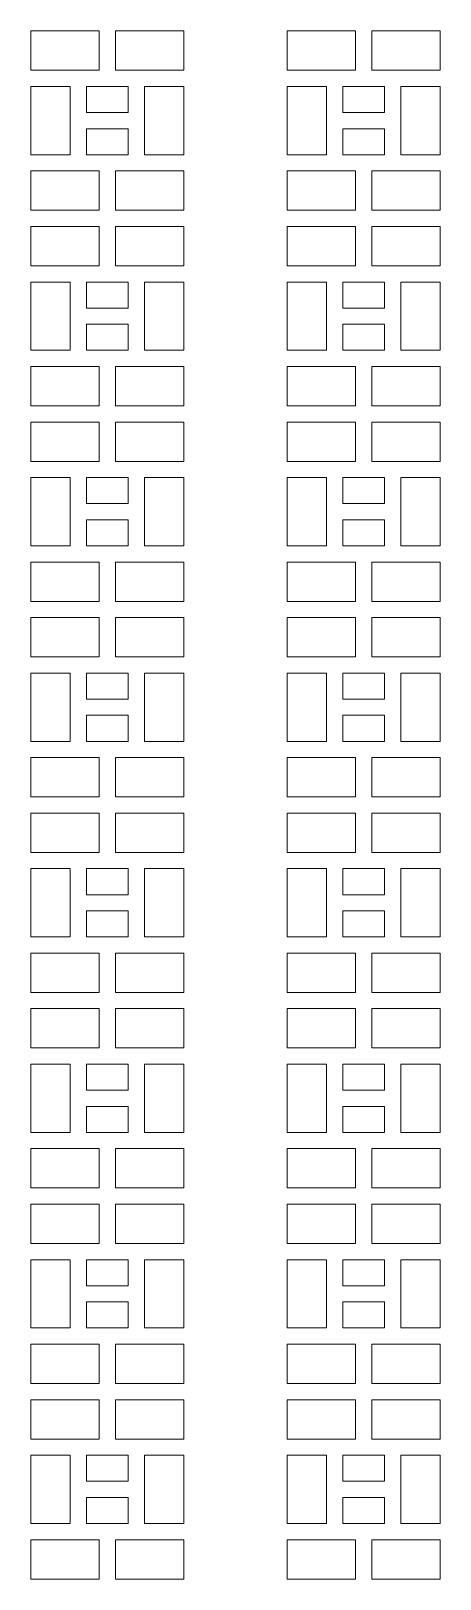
# Model space of a CAD drawing. Header units: centimetres. Extents: x -23 to 23, y -86 to 86.
import ezdxf

# ---------------------------------------------------------------- set-up
doc = ezdxf.new("R2010")
doc.units = ezdxf.units.CM
doc.header["$MEASUREMENT"] = 0
doc.layers.add('layer 1', color=7, linetype='Continuous')

msp = doc.modelspace()

# ---------------------------------------------------------------- linework, layer by layer
at = {"layer": 'layer 1', "color": 242, "lineweight": 9}
for points in [[(-22.75193, 81.75382), (-15.15193, 81.75382), (-15.15193, 86.12882), (-22.75193, 86.12882), (-22.75193, 81.75382)], [(-13.35193, 81.75382), (-5.75193, 81.75382), (-5.75193, 86.12882), (-13.35193, 86.12882), (-13.35193, 81.75382)], [(-16.57744, 77.04945), (-11.92704, 77.04945), (-11.92704, 79.95095), (-16.57744, 79.95095), (-16.57744, 77.04945)], [(-16.57743, 72.35095), (-11.92705, 72.35095), (-11.92705, 75.24945), (-16.57743, 75.24945), (-16.57743, 72.35095)], [(-16.57743, 55.29377), (-11.92705, 55.29377), (-11.92705, 58.19227), (-16.57743, 58.19227), (-16.57743, 55.29377)], [(-16.57744, 50.59227), (-11.92704, 50.59227), (-11.92704, 53.49377), (-16.57744, 53.49377), (-16.57744, 50.59227)], [(-22.75193, 44.4144), (-15.15193, 44.4144), (-15.15193, 48.7894), (-22.75193, 48.7894), (-22.75193, 44.4144)], [(-22.75193, 38.2394), (-15.15193, 38.2394), (-15.15193, 42.6144), (-22.75193, 42.6144), (-22.75193, 38.2394)], [(-13.35193, 38.2394), (-5.75193, 38.2394), (-5.75193, 42.6144), (-13.35193, 42.6144), (-13.35193, 38.2394)], [(-16.57744, 33.53503), (-11.92704, 33.53503), (-11.92704, 36.43653), (-16.57744, 36.43653), (-16.57744, 33.53503)], [(-16.57743, 28.83653), (-11.92705, 28.83653), (-11.92705, 31.73503), (-16.57743, 31.73503), (-16.57743, 28.83653)], [(-16.57743, 11.77935), (-11.92705, 11.77935), (-11.92705, 14.67785), (-16.57743, 14.67785), (-16.57743, 11.77935)], [(-16.57744, 7.07785), (-11.92704, 7.07785), (-11.92704, 9.97935), (-16.57744, 9.97935), (-16.57744, 7.07785)], [(-22.75193, 0.89998), (-15.15193, 0.89998), (-15.15193, 5.27498), (-22.75193, 5.27498), (-22.75193, 0.89998)], [(-22.75193, -5.27502), (-15.15193, -5.27502), (-15.15193, -0.90002), (-22.75193, -0.90002), (-22.75193, -5.27502)], [(-13.35193, -5.27502), (-5.75193, -5.27502), (-5.75193, -0.90002), (-13.35193, -0.90002), (-13.35193, -5.27502)], [(-16.57744, -9.97939), (-11.92704, -9.97939), (-11.92704, -7.07789), (-16.57744, -7.07789), (-16.57744, -9.97939)], [(-16.57743, -14.67789), (-11.92705, -14.67789), (-11.92705, -11.77939), (-16.57743, -11.77939), (-16.57743, -14.67789)], [(-16.57743, -31.73507), (-11.92705, -31.73507), (-11.92705, -28.83657), (-16.57743, -28.83657), (-16.57743, -31.73507)], [(-16.57744, -36.43657), (-11.92704, -36.43657), (-11.92704, -33.53507), (-16.57744, -33.53507), (-16.57744, -36.43657)], [(-22.75193, -42.61444), (-15.15193, -42.61444), (-15.15193, -38.23944), (-22.75193, -38.23944), (-22.75193, -42.61444)], [(-22.75193, -48.78942), (-15.15193, -48.78942), (-15.15193, -44.41442), (-22.75193, -44.41442), (-22.75193, -48.78942)], [(-13.35193, -48.78942), (-5.75193, -48.78942), (-5.75193, -44.41442), (-13.35193, -44.41442), (-13.35193, -48.78942)], [(-16.57744, -53.49379), (-11.92704, -53.49379), (-11.92704, -50.59229), (-16.57744, -50.59229), (-16.57744, -53.49379)], [(-16.57743, -58.19229), (-11.92705, -58.19229), (-11.92705, -55.29379), (-16.57743, -55.29379), (-16.57743, -58.19229)], [(-16.57743, -75.24945), (-11.92705, -75.24945), (-11.92705, -72.35095), (-16.57743, -72.35095), (-16.57743, -75.24945)], [(-16.57744, -79.95095), (-11.92704, -79.95095), (-11.92704, -77.04945), (-16.57744, -77.04945), (-16.57744, -79.95095)], [(-22.75193, -86.12882), (-15.15193, -86.12882), (-15.15193, -81.75382), (-22.75193, -81.75382), (-22.75193, -86.12882)]]:
    msp.add_lwpolyline(points, close=True, dxfattribs=at)
at = {"layer": 'layer 1', "color": 177, "lineweight": 9}
for points in [[(5.75252, 81.75382), (13.35252, 81.75382), (13.35252, 86.12882), (5.75252, 86.12882), (5.75252, 81.75382)], [(15.15252, 81.75382), (22.75252, 81.75382), (22.75252, 86.12882), (15.15252, 86.12882), (15.15252, 81.75382)], [(11.92701, 77.04945), (16.57741, 77.04945), (16.57741, 79.95095), (11.92701, 79.95095), (11.92701, 77.04945)], [(11.92702, 72.35095), (16.5774, 72.35095), (16.5774, 75.24945), (11.92702, 75.24945), (11.92702, 72.35095)], [(11.92702, 55.29377), (16.5774, 55.29377), (16.5774, 58.19227), (11.92702, 58.19227), (11.92702, 55.29377)], [(11.92701, 50.59227), (16.57741, 50.59227), (16.57741, 53.49377), (11.92701, 53.49377), (11.92701, 50.59227)], [(5.75252, 44.4144), (13.35252, 44.4144), (13.35252, 48.7894), (5.75252, 48.7894), (5.75252, 44.4144)], [(5.75252, 38.2394), (13.35252, 38.2394), (13.35252, 42.6144), (5.75252, 42.6144), (5.75252, 38.2394)], [(15.15252, 38.2394), (22.75252, 38.2394), (22.75252, 42.6144), (15.15252, 42.6144), (15.15252, 38.2394)], [(11.92701, 33.53503), (16.57741, 33.53503), (16.57741, 36.43653), (11.92701, 36.43653), (11.92701, 33.53503)], [(11.92702, 28.83653), (16.5774, 28.83653), (16.5774, 31.73503), (11.92702, 31.73503), (11.92702, 28.83653)], [(11.92702, 11.77935), (16.5774, 11.77935), (16.5774, 14.67785), (11.92702, 14.67785), (11.92702, 11.77935)], [(11.92701, 7.07785), (16.57741, 7.07785), (16.57741, 9.97935), (11.92701, 9.97935), (11.92701, 7.07785)], [(5.75252, 0.89998), (13.35252, 0.89998), (13.35252, 5.27498), (5.75252, 5.27498), (5.75252, 0.89998)], [(5.75252, -5.27502), (13.35252, -5.27502), (13.35252, -0.90002), (5.75252, -0.90002), (5.75252, -5.27502)], [(15.15252, -5.27502), (22.75252, -5.27502), (22.75252, -0.90002), (15.15252, -0.90002), (15.15252, -5.27502)], [(11.92701, -9.97939), (16.57741, -9.97939), (16.57741, -7.07789), (11.92701, -7.07789), (11.92701, -9.97939)], [(11.92702, -14.67789), (16.5774, -14.67789), (16.5774, -11.77939), (11.92702, -11.77939), (11.92702, -14.67789)], [(11.92702, -31.73507), (16.5774, -31.73507), (16.5774, -28.83657), (11.92702, -28.83657), (11.92702, -31.73507)], [(11.92701, -36.43657), (16.57741, -36.43657), (16.57741, -33.53507), (11.92701, -33.53507), (11.92701, -36.43657)], [(5.75252, -42.61444), (13.35252, -42.61444), (13.35252, -38.23944), (5.75252, -38.23944), (5.75252, -42.61444)], [(5.75252, -48.78942), (13.35252, -48.78942), (13.35252, -44.41442), (5.75252, -44.41442), (5.75252, -48.78942)], [(15.15252, -48.78942), (22.75252, -48.78942), (22.75252, -44.41442), (15.15252, -44.41442), (15.15252, -48.78942)], [(11.92701, -53.49379), (16.57741, -53.49379), (16.57741, -50.59229), (11.92701, -50.59229), (11.92701, -53.49379)], [(11.92702, -58.19229), (16.5774, -58.19229), (16.5774, -55.29379), (11.92702, -55.29379), (11.92702, -58.19229)], [(11.92702, -75.24945), (16.5774, -75.24945), (16.5774, -72.35095), (11.92702, -72.35095), (11.92702, -75.24945)], [(11.92701, -79.95095), (16.57741, -79.95095), (16.57741, -77.04945), (11.92701, -77.04945), (11.92701, -79.95095)], [(5.75252, -86.12882), (13.35252, -86.12882), (13.35252, -81.75382), (5.75252, -81.75382), (5.75252, -86.12882)]]:
    msp.add_lwpolyline(points, close=True, dxfattribs=at)
at = {"layer": 'layer 1', "color": 242, "lineweight": 9}
for points in [[(-22.75241, 72.35094), (-22.75241, 72.35094), (-22.75241, 79.95094), (-22.75241, 79.95094), (-22.75241, 79.95094), (-22.75241, 79.95094), (-18.37741, 79.95094), (-18.37741, 79.95094), (-18.37741, 79.95094), (-18.37741, 79.95094), (-18.37741, 72.35094), (-18.37741, 72.35094), (-18.37741, 72.35094), (-18.37741, 72.35094), (-22.75241, 72.35094), (-22.75241, 72.35094)], [(-5.75206, 79.94946), (-5.75206, 79.94946), (-5.75206, 72.34946), (-5.75206, 72.34946), (-5.75206, 72.34946), (-5.75206, 72.34946), (-10.12706, 72.34946), (-10.12706, 72.34946), (-10.12706, 72.34946), (-10.12706, 72.34946), (-10.12706, 79.94946), (-10.12706, 79.94946), (-10.12706, 79.94946), (-10.12706, 79.94946), (-5.75206, 79.94946), (-5.75206, 79.94946)], [(-15.15251, 66.17161), (-15.15251, 66.17161), (-22.75251, 66.17161), (-22.75251, 66.17161), (-22.75251, 66.17161), (-22.75251, 66.17161), (-22.75251, 70.54661), (-22.75251, 70.54661), (-22.75251, 70.54661), (-22.75251, 70.54661), (-15.15251, 70.54661), (-15.15251, 70.54661), (-15.15251, 70.54661), (-15.15251, 70.54661), (-15.15251, 66.17161), (-15.15251, 66.17161)], [(-13.35251, 66.17161), (-13.35251, 66.17161), (-5.75251, 66.17161), (-5.75251, 66.17161), (-5.75251, 66.17161), (-5.75251, 66.17161), (-5.75251, 70.54661), (-5.75251, 70.54661), (-5.75251, 70.54661), (-5.75251, 70.54661), (-13.35251, 70.54661), (-13.35251, 70.54661), (-13.35251, 70.54661), (-13.35251, 70.54661), (-13.35251, 66.17161), (-13.35251, 66.17161)], [(-15.15251, 64.37161), (-15.15251, 64.37161), (-22.75251, 64.37161), (-22.75251, 64.37161), (-22.75251, 64.37161), (-22.75251, 64.37161), (-22.75251, 59.99661), (-22.75251, 59.99661), (-22.75251, 59.99661), (-22.75251, 59.99661), (-15.15251, 59.99661), (-15.15251, 59.99661), (-15.15251, 59.99661), (-15.15251, 59.99661), (-15.15251, 64.37161), (-15.15251, 64.37161)], [(-13.35251, 64.37161), (-13.35251, 64.37161), (-5.75251, 64.37161), (-5.75251, 64.37161), (-5.75251, 64.37161), (-5.75251, 64.37161), (-5.75251, 59.99661), (-5.75251, 59.99661), (-5.75251, 59.99661), (-5.75251, 59.99661), (-13.35251, 59.99661), (-13.35251, 59.99661), (-13.35251, 59.99661), (-13.35251, 59.99661), (-13.35251, 64.37161), (-13.35251, 64.37161)], [(-22.75241, 58.19228), (-22.75241, 58.19228), (-22.75241, 50.59228), (-22.75241, 50.59228), (-22.75241, 50.59228), (-22.75241, 50.59228), (-18.37741, 50.59228), (-18.37741, 50.59228), (-18.37741, 50.59228), (-18.37741, 50.59228), (-18.37741, 58.19228), (-18.37741, 58.19228), (-18.37741, 58.19228), (-18.37741, 58.19228), (-22.75241, 58.19228), (-22.75241, 58.19228)], [(-5.75206, 50.59376), (-5.75206, 50.59376), (-5.75206, 58.19376), (-5.75206, 58.19376), (-5.75206, 58.19376), (-5.75206, 58.19376), (-10.12706, 58.19376), (-10.12706, 58.19376), (-10.12706, 58.19376), (-10.12706, 58.19376), (-10.12706, 50.59376), (-10.12706, 50.59376), (-10.12706, 50.59376), (-10.12706, 50.59376), (-5.75206, 50.59376), (-5.75206, 50.59376)], [(-5.75193, 44.4144), (-5.75193, 44.4144), (-13.35193, 44.4144), (-13.35193, 44.4144), (-13.35193, 44.4144), (-13.35193, 44.4144), (-13.35193, 48.7894), (-13.35193, 48.7894), (-13.35193, 48.7894), (-13.35193, 48.7894), (-5.75193, 48.7894), (-5.75193, 48.7894), (-5.75193, 48.7894), (-5.75193, 48.7894), (-5.75193, 44.4144), (-5.75193, 44.4144)], [(-22.75241, 28.83652), (-22.75241, 28.83652), (-22.75241, 36.43652), (-22.75241, 36.43652), (-22.75241, 36.43652), (-22.75241, 36.43652), (-18.37741, 36.43652), (-18.37741, 36.43652), (-18.37741, 36.43652), (-18.37741, 36.43652), (-18.37741, 28.83652), (-18.37741, 28.83652), (-18.37741, 28.83652), (-18.37741, 28.83652), (-22.75241, 28.83652), (-22.75241, 28.83652)], [(-5.75206, 36.43504), (-5.75206, 36.43504), (-5.75206, 28.83504), (-5.75206, 28.83504), (-5.75206, 28.83504), (-5.75206, 28.83504), (-10.12706, 28.83504), (-10.12706, 28.83504), (-10.12706, 28.83504), (-10.12706, 28.83504), (-10.12706, 36.43504), (-10.12706, 36.43504), (-10.12706, 36.43504), (-10.12706, 36.43504), (-5.75206, 36.43504), (-5.75206, 36.43504)], [(-15.15251, 22.65719), (-15.15251, 22.65719), (-22.75251, 22.65719), (-22.75251, 22.65719), (-22.75251, 22.65719), (-22.75251, 22.65719), (-22.75251, 27.03219), (-22.75251, 27.03219), (-22.75251, 27.03219), (-22.75251, 27.03219), (-15.15251, 27.03219), (-15.15251, 27.03219), (-15.15251, 27.03219), (-15.15251, 27.03219), (-15.15251, 22.65719), (-15.15251, 22.65719)], [(-13.35251, 22.65719), (-13.35251, 22.65719), (-5.75251, 22.65719), (-5.75251, 22.65719), (-5.75251, 22.65719), (-5.75251, 22.65719), (-5.75251, 27.03219), (-5.75251, 27.03219), (-5.75251, 27.03219), (-5.75251, 27.03219), (-13.35251, 27.03219), (-13.35251, 27.03219), (-13.35251, 27.03219), (-13.35251, 27.03219), (-13.35251, 22.65719), (-13.35251, 22.65719)], [(-15.15251, 20.85719), (-15.15251, 20.85719), (-22.75251, 20.85719), (-22.75251, 20.85719), (-22.75251, 20.85719), (-22.75251, 20.85719), (-22.75251, 16.48219), (-22.75251, 16.48219), (-22.75251, 16.48219), (-22.75251, 16.48219), (-15.15251, 16.48219), (-15.15251, 16.48219), (-15.15251, 16.48219), (-15.15251, 16.48219), (-15.15251, 20.85719), (-15.15251, 20.85719)], [(-13.35251, 20.85719), (-13.35251, 20.85719), (-5.75251, 20.85719), (-5.75251, 20.85719), (-5.75251, 20.85719), (-5.75251, 20.85719), (-5.75251, 16.48219), (-5.75251, 16.48219), (-5.75251, 16.48219), (-5.75251, 16.48219), (-13.35251, 16.48219), (-13.35251, 16.48219), (-13.35251, 16.48219), (-13.35251, 16.48219), (-13.35251, 20.85719), (-13.35251, 20.85719)], [(-22.75241, 14.67786), (-22.75241, 14.67786), (-22.75241, 7.07786), (-22.75241, 7.07786), (-22.75241, 7.07786), (-22.75241, 7.07786), (-18.37741, 7.07786), (-18.37741, 7.07786), (-18.37741, 7.07786), (-18.37741, 7.07786), (-18.37741, 14.67786), (-18.37741, 14.67786), (-18.37741, 14.67786), (-18.37741, 14.67786), (-22.75241, 14.67786), (-22.75241, 14.67786)], [(-5.75206, 7.07934), (-5.75206, 7.07934), (-5.75206, 14.67934), (-5.75206, 14.67934), (-5.75206, 14.67934), (-5.75206, 14.67934), (-10.12706, 14.67934), (-10.12706, 14.67934), (-10.12706, 14.67934), (-10.12706, 14.67934), (-10.12706, 7.07934), (-10.12706, 7.07934), (-10.12706, 7.07934), (-10.12706, 7.07934), (-5.75206, 7.07934), (-5.75206, 7.07934)], [(-5.75193, 0.89998), (-5.75193, 0.89998), (-13.35193, 0.89998), (-13.35193, 0.89998), (-13.35193, 0.89998), (-13.35193, 0.89998), (-13.35193, 5.27498), (-13.35193, 5.27498), (-13.35193, 5.27498), (-13.35193, 5.27498), (-5.75193, 5.27498), (-5.75193, 5.27498), (-5.75193, 5.27498), (-5.75193, 5.27498), (-5.75193, 0.89998), (-5.75193, 0.89998)], [(-22.75241, -14.6779), (-22.75241, -14.6779), (-22.75241, -7.0779), (-22.75241, -7.0779), (-22.75241, -7.0779), (-22.75241, -7.0779), (-18.37741, -7.0779), (-18.37741, -7.0779), (-18.37741, -7.0779), (-18.37741, -7.0779), (-18.37741, -14.6779), (-18.37741, -14.6779), (-18.37741, -14.6779), (-18.37741, -14.6779), (-22.75241, -14.6779), (-22.75241, -14.6779)], [(-5.75206, -7.07938), (-5.75206, -7.07938), (-5.75206, -14.67938), (-5.75206, -14.67938), (-5.75206, -14.67938), (-5.75206, -14.67938), (-10.12706, -14.67938), (-10.12706, -14.67938), (-10.12706, -14.67938), (-10.12706, -14.67938), (-10.12706, -7.07938), (-10.12706, -7.07938), (-10.12706, -7.07938), (-10.12706, -7.07938), (-5.75206, -7.07938), (-5.75206, -7.07938)], [(-15.15251, -20.85723), (-15.15251, -20.85723), (-22.75251, -20.85723), (-22.75251, -20.85723), (-22.75251, -20.85723), (-22.75251, -20.85723), (-22.75251, -16.48223), (-22.75251, -16.48223), (-22.75251, -16.48223), (-22.75251, -16.48223), (-15.15251, -16.48223), (-15.15251, -16.48223), (-15.15251, -16.48223), (-15.15251, -16.48223), (-15.15251, -20.85723), (-15.15251, -20.85723)], [(-13.35251, -20.85723), (-13.35251, -20.85723), (-5.75251, -20.85723), (-5.75251, -20.85723), (-5.75251, -20.85723), (-5.75251, -20.85723), (-5.75251, -16.48223), (-5.75251, -16.48223), (-5.75251, -16.48223), (-5.75251, -16.48223), (-13.35251, -16.48223), (-13.35251, -16.48223), (-13.35251, -16.48223), (-13.35251, -16.48223), (-13.35251, -20.85723), (-13.35251, -20.85723)], [(-15.15251, -22.65723), (-15.15251, -22.65723), (-22.75251, -22.65723), (-22.75251, -22.65723), (-22.75251, -22.65723), (-22.75251, -22.65723), (-22.75251, -27.03223), (-22.75251, -27.03223), (-22.75251, -27.03223), (-22.75251, -27.03223), (-15.15251, -27.03223), (-15.15251, -27.03223), (-15.15251, -27.03223), (-15.15251, -27.03223), (-15.15251, -22.65723), (-15.15251, -22.65723)], [(-13.35251, -22.65723), (-13.35251, -22.65723), (-5.75251, -22.65723), (-5.75251, -22.65723), (-5.75251, -22.65723), (-5.75251, -22.65723), (-5.75251, -27.03223), (-5.75251, -27.03223), (-5.75251, -27.03223), (-5.75251, -27.03223), (-13.35251, -27.03223), (-13.35251, -27.03223), (-13.35251, -27.03223), (-13.35251, -27.03223), (-13.35251, -22.65723), (-13.35251, -22.65723)], [(-22.75241, -28.83656), (-22.75241, -28.83656), (-22.75241, -36.43656), (-22.75241, -36.43656), (-22.75241, -36.43656), (-22.75241, -36.43656), (-18.37741, -36.43656), (-18.37741, -36.43656), (-18.37741, -36.43656), (-18.37741, -36.43656), (-18.37741, -28.83656), (-18.37741, -28.83656), (-18.37741, -28.83656), (-18.37741, -28.83656), (-22.75241, -28.83656), (-22.75241, -28.83656)], [(-5.75206, -36.43508), (-5.75206, -36.43508), (-5.75206, -28.83508), (-5.75206, -28.83508), (-5.75206, -28.83508), (-5.75206, -28.83508), (-10.12706, -28.83508), (-10.12706, -28.83508), (-10.12706, -28.83508), (-10.12706, -28.83508), (-10.12706, -36.43508), (-10.12706, -36.43508), (-10.12706, -36.43508), (-10.12706, -36.43508), (-5.75206, -36.43508), (-5.75206, -36.43508)], [(-5.75193, -42.61444), (-5.75193, -42.61444), (-13.35193, -42.61444), (-13.35193, -42.61444), (-13.35193, -42.61444), (-13.35193, -42.61444), (-13.35193, -38.23944), (-13.35193, -38.23944), (-13.35193, -38.23944), (-13.35193, -38.23944), (-5.75193, -38.23944), (-5.75193, -38.23944), (-5.75193, -38.23944), (-5.75193, -38.23944), (-5.75193, -42.61444), (-5.75193, -42.61444)], [(-22.75241, -58.1923), (-22.75241, -58.1923), (-22.75241, -50.5923), (-22.75241, -50.5923), (-22.75241, -50.5923), (-22.75241, -50.5923), (-18.37741, -50.5923), (-18.37741, -50.5923), (-18.37741, -50.5923), (-18.37741, -50.5923), (-18.37741, -58.1923), (-18.37741, -58.1923), (-18.37741, -58.1923), (-18.37741, -58.1923), (-22.75241, -58.1923), (-22.75241, -58.1923)], [(-5.75206, -50.59378), (-5.75206, -50.59378), (-5.75206, -58.19378), (-5.75206, -58.19378), (-5.75206, -58.19378), (-5.75206, -58.19378), (-10.12706, -58.19378), (-10.12706, -58.19378), (-10.12706, -58.19378), (-10.12706, -58.19378), (-10.12706, -50.59378), (-10.12706, -50.59378), (-10.12706, -50.59378), (-10.12706, -50.59378), (-5.75206, -50.59378), (-5.75206, -50.59378)], [(-15.15251, -64.37163), (-15.15251, -64.37163), (-22.75251, -64.37163), (-22.75251, -64.37163), (-22.75251, -64.37163), (-22.75251, -64.37163), (-22.75251, -59.99663), (-22.75251, -59.99663), (-22.75251, -59.99663), (-22.75251, -59.99663), (-15.15251, -59.99663), (-15.15251, -59.99663), (-15.15251, -59.99663), (-15.15251, -59.99663), (-15.15251, -64.37163), (-15.15251, -64.37163)], [(-13.35251, -64.37163), (-13.35251, -64.37163), (-5.75251, -64.37163), (-5.75251, -64.37163), (-5.75251, -64.37163), (-5.75251, -64.37163), (-5.75251, -59.99663), (-5.75251, -59.99663), (-5.75251, -59.99663), (-5.75251, -59.99663), (-13.35251, -59.99663), (-13.35251, -59.99663), (-13.35251, -59.99663), (-13.35251, -59.99663), (-13.35251, -64.37163), (-13.35251, -64.37163)], [(-15.15251, -66.17161), (-15.15251, -66.17161), (-22.75251, -66.17161), (-22.75251, -66.17161), (-22.75251, -66.17161), (-22.75251, -66.17161), (-22.75251, -70.54661), (-22.75251, -70.54661), (-22.75251, -70.54661), (-22.75251, -70.54661), (-15.15251, -70.54661), (-15.15251, -70.54661), (-15.15251, -70.54661), (-15.15251, -70.54661), (-15.15251, -66.17161), (-15.15251, -66.17161)], [(-13.35251, -66.17161), (-13.35251, -66.17161), (-5.75251, -66.17161), (-5.75251, -66.17161), (-5.75251, -66.17161), (-5.75251, -66.17161), (-5.75251, -70.54661), (-5.75251, -70.54661), (-5.75251, -70.54661), (-5.75251, -70.54661), (-13.35251, -70.54661), (-13.35251, -70.54661), (-13.35251, -70.54661), (-13.35251, -70.54661), (-13.35251, -66.17161), (-13.35251, -66.17161)], [(-22.75241, -72.35094), (-22.75241, -72.35094), (-22.75241, -79.95094), (-22.75241, -79.95094), (-22.75241, -79.95094), (-22.75241, -79.95094), (-18.37741, -79.95094), (-18.37741, -79.95094), (-18.37741, -79.95094), (-18.37741, -79.95094), (-18.37741, -72.35094), (-18.37741, -72.35094), (-18.37741, -72.35094), (-18.37741, -72.35094), (-22.75241, -72.35094), (-22.75241, -72.35094)], [(-5.75206, -79.94946), (-5.75206, -79.94946), (-5.75206, -72.34946), (-5.75206, -72.34946), (-5.75206, -72.34946), (-5.75206, -72.34946), (-10.12706, -72.34946), (-10.12706, -72.34946), (-10.12706, -72.34946), (-10.12706, -72.34946), (-10.12706, -79.94946), (-10.12706, -79.94946), (-10.12706, -79.94946), (-10.12706, -79.94946), (-5.75206, -79.94946), (-5.75206, -79.94946)], [(-5.75193, -86.12882), (-5.75193, -86.12882), (-13.35193, -86.12882), (-13.35193, -86.12882), (-13.35193, -86.12882), (-13.35193, -86.12882), (-13.35193, -81.75382), (-13.35193, -81.75382), (-13.35193, -81.75382), (-13.35193, -81.75382), (-5.75193, -81.75382), (-5.75193, -81.75382), (-5.75193, -81.75382), (-5.75193, -81.75382), (-5.75193, -86.12882), (-5.75193, -86.12882)]]:
    msp.add_open_spline(points, degree=3, knots=[0, 0, 0, 0, 0.2, 0.2, 0.2, 0.2, 0.4, 0.4, 0.4, 0.4, 0.6, 0.6, 0.6, 0.6, 1, 1, 1, 1], dxfattribs=at)
at = {"layer": 'layer 1', "color": 177, "lineweight": 9}
for points in [[(5.75204, 72.35094), (5.75204, 72.35094), (5.75204, 79.95094), (5.75204, 79.95094), (5.75204, 79.95094), (5.75204, 79.95094), (10.12704, 79.95094), (10.12704, 79.95094), (10.12704, 79.95094), (10.12704, 79.95094), (10.12704, 72.35094), (10.12704, 72.35094), (10.12704, 72.35094), (10.12704, 72.35094), (5.75204, 72.35094), (5.75204, 72.35094)], [(22.75239, 79.94946), (22.75239, 79.94946), (22.75239, 72.34946), (22.75239, 72.34946), (22.75239, 72.34946), (22.75239, 72.34946), (18.37739, 72.34946), (18.37739, 72.34946), (18.37739, 72.34946), (18.37739, 72.34946), (18.37739, 79.94946), (18.37739, 79.94946), (18.37739, 79.94946), (18.37739, 79.94946), (22.75239, 79.94946), (22.75239, 79.94946)], [(13.35194, 66.17161), (13.35194, 66.17161), (5.75194, 66.17161), (5.75194, 66.17161), (5.75194, 66.17161), (5.75194, 66.17161), (5.75194, 70.54661), (5.75194, 70.54661), (5.75194, 70.54661), (5.75194, 70.54661), (13.35194, 70.54661), (13.35194, 70.54661), (13.35194, 70.54661), (13.35194, 70.54661), (13.35194, 66.17161), (13.35194, 66.17161)], [(15.15194, 66.17161), (15.15194, 66.17161), (22.75194, 66.17161), (22.75194, 66.17161), (22.75194, 66.17161), (22.75194, 66.17161), (22.75194, 70.54661), (22.75194, 70.54661), (22.75194, 70.54661), (22.75194, 70.54661), (15.15194, 70.54661), (15.15194, 70.54661), (15.15194, 70.54661), (15.15194, 70.54661), (15.15194, 66.17161), (15.15194, 66.17161)], [(13.35194, 64.37161), (13.35194, 64.37161), (5.75194, 64.37161), (5.75194, 64.37161), (5.75194, 64.37161), (5.75194, 64.37161), (5.75194, 59.99661), (5.75194, 59.99661), (5.75194, 59.99661), (5.75194, 59.99661), (13.35194, 59.99661), (13.35194, 59.99661), (13.35194, 59.99661), (13.35194, 59.99661), (13.35194, 64.37161), (13.35194, 64.37161)], [(15.15194, 64.37161), (15.15194, 64.37161), (22.75194, 64.37161), (22.75194, 64.37161), (22.75194, 64.37161), (22.75194, 64.37161), (22.75194, 59.99661), (22.75194, 59.99661), (22.75194, 59.99661), (22.75194, 59.99661), (15.15194, 59.99661), (15.15194, 59.99661), (15.15194, 59.99661), (15.15194, 59.99661), (15.15194, 64.37161), (15.15194, 64.37161)], [(5.75204, 58.19228), (5.75204, 58.19228), (5.75204, 50.59228), (5.75204, 50.59228), (5.75204, 50.59228), (5.75204, 50.59228), (10.12704, 50.59228), (10.12704, 50.59228), (10.12704, 50.59228), (10.12704, 50.59228), (10.12704, 58.19228), (10.12704, 58.19228), (10.12704, 58.19228), (10.12704, 58.19228), (5.75204, 58.19228), (5.75204, 58.19228)], [(22.75239, 50.59376), (22.75239, 50.59376), (22.75239, 58.19376), (22.75239, 58.19376), (22.75239, 58.19376), (22.75239, 58.19376), (18.37739, 58.19376), (18.37739, 58.19376), (18.37739, 58.19376), (18.37739, 58.19376), (18.37739, 50.59376), (18.37739, 50.59376), (18.37739, 50.59376), (18.37739, 50.59376), (22.75239, 50.59376), (22.75239, 50.59376)], [(22.75252, 44.4144), (22.75252, 44.4144), (15.15252, 44.4144), (15.15252, 44.4144), (15.15252, 44.4144), (15.15252, 44.4144), (15.15252, 48.7894), (15.15252, 48.7894), (15.15252, 48.7894), (15.15252, 48.7894), (22.75252, 48.7894), (22.75252, 48.7894), (22.75252, 48.7894), (22.75252, 48.7894), (22.75252, 44.4144), (22.75252, 44.4144)], [(5.75204, 28.83652), (5.75204, 28.83652), (5.75204, 36.43652), (5.75204, 36.43652), (5.75204, 36.43652), (5.75204, 36.43652), (10.12704, 36.43652), (10.12704, 36.43652), (10.12704, 36.43652), (10.12704, 36.43652), (10.12704, 28.83652), (10.12704, 28.83652), (10.12704, 28.83652), (10.12704, 28.83652), (5.75204, 28.83652), (5.75204, 28.83652)], [(22.75239, 36.43504), (22.75239, 36.43504), (22.75239, 28.83504), (22.75239, 28.83504), (22.75239, 28.83504), (22.75239, 28.83504), (18.37739, 28.83504), (18.37739, 28.83504), (18.37739, 28.83504), (18.37739, 28.83504), (18.37739, 36.43504), (18.37739, 36.43504), (18.37739, 36.43504), (18.37739, 36.43504), (22.75239, 36.43504), (22.75239, 36.43504)], [(13.35194, 22.65719), (13.35194, 22.65719), (5.75194, 22.65719), (5.75194, 22.65719), (5.75194, 22.65719), (5.75194, 22.65719), (5.75194, 27.03219), (5.75194, 27.03219), (5.75194, 27.03219), (5.75194, 27.03219), (13.35194, 27.03219), (13.35194, 27.03219), (13.35194, 27.03219), (13.35194, 27.03219), (13.35194, 22.65719), (13.35194, 22.65719)], [(15.15194, 22.65719), (15.15194, 22.65719), (22.75194, 22.65719), (22.75194, 22.65719), (22.75194, 22.65719), (22.75194, 22.65719), (22.75194, 27.03219), (22.75194, 27.03219), (22.75194, 27.03219), (22.75194, 27.03219), (15.15194, 27.03219), (15.15194, 27.03219), (15.15194, 27.03219), (15.15194, 27.03219), (15.15194, 22.65719), (15.15194, 22.65719)], [(13.35194, 20.85719), (13.35194, 20.85719), (5.75194, 20.85719), (5.75194, 20.85719), (5.75194, 20.85719), (5.75194, 20.85719), (5.75194, 16.48219), (5.75194, 16.48219), (5.75194, 16.48219), (5.75194, 16.48219), (13.35194, 16.48219), (13.35194, 16.48219), (13.35194, 16.48219), (13.35194, 16.48219), (13.35194, 20.85719), (13.35194, 20.85719)], [(15.15194, 20.85719), (15.15194, 20.85719), (22.75194, 20.85719), (22.75194, 20.85719), (22.75194, 20.85719), (22.75194, 20.85719), (22.75194, 16.48219), (22.75194, 16.48219), (22.75194, 16.48219), (22.75194, 16.48219), (15.15194, 16.48219), (15.15194, 16.48219), (15.15194, 16.48219), (15.15194, 16.48219), (15.15194, 20.85719), (15.15194, 20.85719)], [(5.75204, 14.67786), (5.75204, 14.67786), (5.75204, 7.07786), (5.75204, 7.07786), (5.75204, 7.07786), (5.75204, 7.07786), (10.12704, 7.07786), (10.12704, 7.07786), (10.12704, 7.07786), (10.12704, 7.07786), (10.12704, 14.67786), (10.12704, 14.67786), (10.12704, 14.67786), (10.12704, 14.67786), (5.75204, 14.67786), (5.75204, 14.67786)], [(22.75239, 7.07934), (22.75239, 7.07934), (22.75239, 14.67934), (22.75239, 14.67934), (22.75239, 14.67934), (22.75239, 14.67934), (18.37739, 14.67934), (18.37739, 14.67934), (18.37739, 14.67934), (18.37739, 14.67934), (18.37739, 7.07934), (18.37739, 7.07934), (18.37739, 7.07934), (18.37739, 7.07934), (22.75239, 7.07934), (22.75239, 7.07934)], [(22.75252, 0.89998), (22.75252, 0.89998), (15.15252, 0.89998), (15.15252, 0.89998), (15.15252, 0.89998), (15.15252, 0.89998), (15.15252, 5.27498), (15.15252, 5.27498), (15.15252, 5.27498), (15.15252, 5.27498), (22.75252, 5.27498), (22.75252, 5.27498), (22.75252, 5.27498), (22.75252, 5.27498), (22.75252, 0.89998), (22.75252, 0.89998)], [(5.75204, -14.6779), (5.75204, -14.6779), (5.75204, -7.0779), (5.75204, -7.0779), (5.75204, -7.0779), (5.75204, -7.0779), (10.12704, -7.0779), (10.12704, -7.0779), (10.12704, -7.0779), (10.12704, -7.0779), (10.12704, -14.6779), (10.12704, -14.6779), (10.12704, -14.6779), (10.12704, -14.6779), (5.75204, -14.6779), (5.75204, -14.6779)], [(22.75239, -7.07938), (22.75239, -7.07938), (22.75239, -14.67938), (22.75239, -14.67938), (22.75239, -14.67938), (22.75239, -14.67938), (18.37739, -14.67938), (18.37739, -14.67938), (18.37739, -14.67938), (18.37739, -14.67938), (18.37739, -7.07938), (18.37739, -7.07938), (18.37739, -7.07938), (18.37739, -7.07938), (22.75239, -7.07938), (22.75239, -7.07938)], [(13.35194, -20.85723), (13.35194, -20.85723), (5.75194, -20.85723), (5.75194, -20.85723), (5.75194, -20.85723), (5.75194, -20.85723), (5.75194, -16.48223), (5.75194, -16.48223), (5.75194, -16.48223), (5.75194, -16.48223), (13.35194, -16.48223), (13.35194, -16.48223), (13.35194, -16.48223), (13.35194, -16.48223), (13.35194, -20.85723), (13.35194, -20.85723)], [(15.15194, -20.85723), (15.15194, -20.85723), (22.75194, -20.85723), (22.75194, -20.85723), (22.75194, -20.85723), (22.75194, -20.85723), (22.75194, -16.48223), (22.75194, -16.48223), (22.75194, -16.48223), (22.75194, -16.48223), (15.15194, -16.48223), (15.15194, -16.48223), (15.15194, -16.48223), (15.15194, -16.48223), (15.15194, -20.85723), (15.15194, -20.85723)], [(13.35194, -22.65723), (13.35194, -22.65723), (5.75194, -22.65723), (5.75194, -22.65723), (5.75194, -22.65723), (5.75194, -22.65723), (5.75194, -27.03223), (5.75194, -27.03223), (5.75194, -27.03223), (5.75194, -27.03223), (13.35194, -27.03223), (13.35194, -27.03223), (13.35194, -27.03223), (13.35194, -27.03223), (13.35194, -22.65723), (13.35194, -22.65723)], [(15.15194, -22.65723), (15.15194, -22.65723), (22.75194, -22.65723), (22.75194, -22.65723), (22.75194, -22.65723), (22.75194, -22.65723), (22.75194, -27.03223), (22.75194, -27.03223), (22.75194, -27.03223), (22.75194, -27.03223), (15.15194, -27.03223), (15.15194, -27.03223), (15.15194, -27.03223), (15.15194, -27.03223), (15.15194, -22.65723), (15.15194, -22.65723)], [(5.75204, -28.83656), (5.75204, -28.83656), (5.75204, -36.43656), (5.75204, -36.43656), (5.75204, -36.43656), (5.75204, -36.43656), (10.12704, -36.43656), (10.12704, -36.43656), (10.12704, -36.43656), (10.12704, -36.43656), (10.12704, -28.83656), (10.12704, -28.83656), (10.12704, -28.83656), (10.12704, -28.83656), (5.75204, -28.83656), (5.75204, -28.83656)], [(22.75239, -36.43508), (22.75239, -36.43508), (22.75239, -28.83508), (22.75239, -28.83508), (22.75239, -28.83508), (22.75239, -28.83508), (18.37739, -28.83508), (18.37739, -28.83508), (18.37739, -28.83508), (18.37739, -28.83508), (18.37739, -36.43508), (18.37739, -36.43508), (18.37739, -36.43508), (18.37739, -36.43508), (22.75239, -36.43508), (22.75239, -36.43508)], [(22.75252, -42.61444), (22.75252, -42.61444), (15.15252, -42.61444), (15.15252, -42.61444), (15.15252, -42.61444), (15.15252, -42.61444), (15.15252, -38.23944), (15.15252, -38.23944), (15.15252, -38.23944), (15.15252, -38.23944), (22.75252, -38.23944), (22.75252, -38.23944), (22.75252, -38.23944), (22.75252, -38.23944), (22.75252, -42.61444), (22.75252, -42.61444)], [(5.75204, -58.1923), (5.75204, -58.1923), (5.75204, -50.5923), (5.75204, -50.5923), (5.75204, -50.5923), (5.75204, -50.5923), (10.12704, -50.5923), (10.12704, -50.5923), (10.12704, -50.5923), (10.12704, -50.5923), (10.12704, -58.1923), (10.12704, -58.1923), (10.12704, -58.1923), (10.12704, -58.1923), (5.75204, -58.1923), (5.75204, -58.1923)], [(22.75239, -50.59378), (22.75239, -50.59378), (22.75239, -58.19378), (22.75239, -58.19378), (22.75239, -58.19378), (22.75239, -58.19378), (18.37739, -58.19378), (18.37739, -58.19378), (18.37739, -58.19378), (18.37739, -58.19378), (18.37739, -50.59378), (18.37739, -50.59378), (18.37739, -50.59378), (18.37739, -50.59378), (22.75239, -50.59378), (22.75239, -50.59378)], [(13.35194, -64.37163), (13.35194, -64.37163), (5.75194, -64.37163), (5.75194, -64.37163), (5.75194, -64.37163), (5.75194, -64.37163), (5.75194, -59.99663), (5.75194, -59.99663), (5.75194, -59.99663), (5.75194, -59.99663), (13.35194, -59.99663), (13.35194, -59.99663), (13.35194, -59.99663), (13.35194, -59.99663), (13.35194, -64.37163), (13.35194, -64.37163)], [(15.15194, -64.37163), (15.15194, -64.37163), (22.75194, -64.37163), (22.75194, -64.37163), (22.75194, -64.37163), (22.75194, -64.37163), (22.75194, -59.99663), (22.75194, -59.99663), (22.75194, -59.99663), (22.75194, -59.99663), (15.15194, -59.99663), (15.15194, -59.99663), (15.15194, -59.99663), (15.15194, -59.99663), (15.15194, -64.37163), (15.15194, -64.37163)], [(13.35194, -66.17161), (13.35194, -66.17161), (5.75194, -66.17161), (5.75194, -66.17161), (5.75194, -66.17161), (5.75194, -66.17161), (5.75194, -70.54661), (5.75194, -70.54661), (5.75194, -70.54661), (5.75194, -70.54661), (13.35194, -70.54661), (13.35194, -70.54661), (13.35194, -70.54661), (13.35194, -70.54661), (13.35194, -66.17161), (13.35194, -66.17161)], [(15.15194, -66.17161), (15.15194, -66.17161), (22.75194, -66.17161), (22.75194, -66.17161), (22.75194, -66.17161), (22.75194, -66.17161), (22.75194, -70.54661), (22.75194, -70.54661), (22.75194, -70.54661), (22.75194, -70.54661), (15.15194, -70.54661), (15.15194, -70.54661), (15.15194, -70.54661), (15.15194, -70.54661), (15.15194, -66.17161), (15.15194, -66.17161)], [(5.75204, -72.35094), (5.75204, -72.35094), (5.75204, -79.95094), (5.75204, -79.95094), (5.75204, -79.95094), (5.75204, -79.95094), (10.12704, -79.95094), (10.12704, -79.95094), (10.12704, -79.95094), (10.12704, -79.95094), (10.12704, -72.35094), (10.12704, -72.35094), (10.12704, -72.35094), (10.12704, -72.35094), (5.75204, -72.35094), (5.75204, -72.35094)], [(22.75239, -79.94946), (22.75239, -79.94946), (22.75239, -72.34946), (22.75239, -72.34946), (22.75239, -72.34946), (22.75239, -72.34946), (18.37739, -72.34946), (18.37739, -72.34946), (18.37739, -72.34946), (18.37739, -72.34946), (18.37739, -79.94946), (18.37739, -79.94946), (18.37739, -79.94946), (18.37739, -79.94946), (22.75239, -79.94946), (22.75239, -79.94946)], [(22.75252, -86.12882), (22.75252, -86.12882), (15.15252, -86.12882), (15.15252, -86.12882), (15.15252, -86.12882), (15.15252, -86.12882), (15.15252, -81.75382), (15.15252, -81.75382), (15.15252, -81.75382), (15.15252, -81.75382), (22.75252, -81.75382), (22.75252, -81.75382), (22.75252, -81.75382), (22.75252, -81.75382), (22.75252, -86.12882), (22.75252, -86.12882)]]:
    msp.add_open_spline(points, degree=3, knots=[0, 0, 0, 0, 0.2, 0.2, 0.2, 0.2, 0.4, 0.4, 0.4, 0.4, 0.6, 0.6, 0.6, 0.6, 1, 1, 1, 1], dxfattribs=at)

doc.saveas('drawing.dxf')
